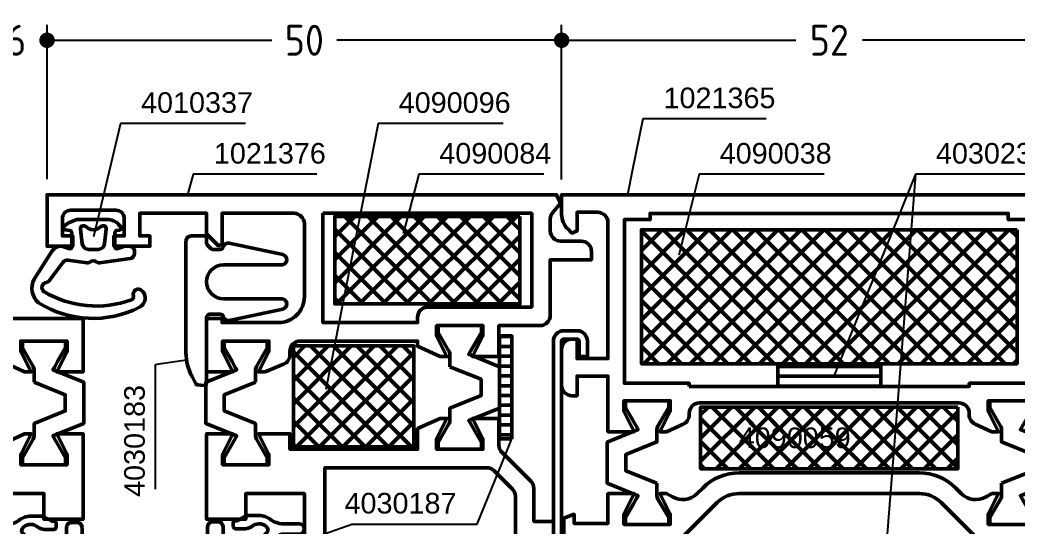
# Model space of a CAD drawing. Header units: millimetres. Extents: x 5 to 241, y 6 to 132.
# Drawn here: x 95.9 to 192.8, y 82.5 to 131.7 of the extents above; entities that cross this region are included whole.
import ezdxf

# ---------------------------------------------------------------- set-up
doc = ezdxf.new("R2010")
doc.units = ezdxf.units.MM
for name, color, linetype, lineweight in [('AM_5', 3, 'Continuous', 25), ('AM_C', 50, 'Continuous', 50), ('AM_S', 80, 'Continuous', 50)]:
    doc.layers.add(name, color=color, linetype=linetype, lineweight=lineweight)
doc.styles.add('HBS_DIMTEXTSTYLE', font='isocp.shx')
doc.styles.add('SWISSL', font='swissl.ttf')
doc.dimstyles.new('Konstruktionsschnitt 1-1$0', dxfattribs={"dimscale": 0, "dimtxt": 3, "dimasz": 1.5, "dimexe": 1.5, "dimexo": 1.5, "dimgap": 1.5, "dimtad": 0, "dimdsep": 46, "dimtxsty": 'HBS_DIMTEXTSTYLE', "dimblk": 'PUNKT', "dimcen": 0, "dimclrd": 3, "dimclre": 3, "dimclrt": 2, "dimadec": 1, "dimazin": 2, "dimtfac": 0.7, "dimtofl": 0, "dimtmove": 0, "dimatfit": 3, "dimfxl": 0, "dimtolj": 1, "dimtzin": 0, "dimarcsym": 0})

# ---------------------------------------------------------------- blocks, each defined once
blk = doc.blocks.new('PUNKT')
at = {"color": 0, "linetype": 'Continuous'}
blk.add_line((-0.5, 0), (-1, 0), dxfattribs=at)
at = {"color": 0, "linetype": 'Continuous', "const_width": 0.5}
blk.add_lwpolyline([(-0.25, 0, 1), (0.25, 0, 1)], format="xyb", close=True, dxfattribs=at)
blk = doc.blocks.new('*D12')
at = {"layer": 'AM_5', "color": 3, "lineweight": -2, "transparency": 16777216}
for p, q in [((148.5, 116.266), (148.5, 131.267)), ((200.5, 116.267), (200.5, 131.267)), ((150, 129.767), (171.26, 129.767)), ((199, 129.767), (177.74, 129.767))]:
    blk.add_line(p, q, dxfattribs=at)
at = {"layer": 'AM_5', "color": 3, "lineweight": -2, "transparency": 16777216, "xscale": 1.5, "yscale": 1.5, "zscale": 1.5, "rotation": 180}
blk.add_blockref('PUNKT', (148.5, 129.767), dxfattribs=at)
at = {"layer": 'AM_5', "color": 3, "lineweight": -2, "transparency": 16777216, "xscale": 1.5, "yscale": 1.5, "zscale": 1.5}
blk.add_blockref('PUNKT', (200.5, 129.767), dxfattribs=at)
at = {"layer": 'AM_5', "color": 2, "transparency": 16777216, "insert": (174.5, 129.767), "char_height": 3, "attachment_point": 5, "style": 'HBS_DIMTEXTSTYLE'}
blk.add_mtext('\\A1;52', dxfattribs=at)
blk = doc.blocks.new('*S57')
at = {"layer": 'AM_5', "color": 3}
for p, q in [((156.397, 122.146), (155.392, 117.215)), ((168.372, 122.146), (156.397, 122.146))]:
    blk.add_line(p, q, dxfattribs=at)
at = {"layer": 'AM_5', "color": 3, "linetype": 'Continuous'}
blk.add_line((155.392, 117.215), (154.892, 114.766), dxfattribs=at)
at = {"layer": 'AM_5', "color": 2, "insert": (158.397, 123.146), "char_height": 2, "attachment_point": 7, "style": 'SWISSL'}
blk.add_mtext('1021365', dxfattribs=at)
blk = doc.blocks.new('*S58')
at = {"layer": 'AM_5', "color": 3}
for p, q in [((161.857, 116.766), (160.494, 111.341)), ((174.003, 116.766), (161.857, 116.766))]:
    blk.add_line(p, q, dxfattribs=at)
at = {"layer": 'AM_5', "color": 3, "linetype": 'Continuous'}
blk.add_line((160.494, 111.341), (159.884, 108.916), dxfattribs=at)
at = {"layer": 'AM_5', "color": 2, "insert": (163.857, 117.766), "char_height": 2, "attachment_point": 7, "style": 'SWISSL'}
blk.add_mtext('4090038', dxfattribs=at)
blk = doc.blocks.new('*S59')
at = {"layer": 'AM_5', "color": 3}
for p, q in [((182.865, 116.766), (175.886, 99.484)), ((182.865, 116.766), (178.252, 57.701)), ((195.001, 116.766), (182.865, 116.766))]:
    blk.add_line(p, q, dxfattribs=at)
at = {"layer": 'AM_5', "color": 3, "linetype": 'Continuous'}
for p, q in [((175.886, 99.484), (174.949, 97.166)), ((178.252, 57.701), (178.058, 55.209))]:
    blk.add_line(p, q, dxfattribs=at)
at = {"layer": 'AM_5', "color": 2, "insert": (184.865, 117.766), "char_height": 2, "attachment_point": 7, "style": 'SWISSL'}
blk.add_mtext('4030232', dxfattribs=at)
blk = doc.blocks.new('*S62')
at = {"layer": 'AM_5', "color": 3}
for p, q in [((134.615, 116.767), (133.736, 113.419)), ((146.771, 116.767), (134.615, 116.767))]:
    blk.add_line(p, q, dxfattribs=at)
at = {"layer": 'AM_5', "color": 3, "linetype": 'Continuous'}
blk.add_line((133.736, 113.419), (133.101, 111.001), dxfattribs=at)
at = {"layer": 'AM_5', "color": 2, "insert": (136.615, 117.767), "char_height": 2, "attachment_point": 7, "style": 'SWISSL'}
blk.add_mtext('4090084', dxfattribs=at)
blk = doc.blocks.new('*S63')
at = {"layer": 'AM_5', "color": 3, "linetype": 'Continuous'}
blk.add_line((142.726, 88.754), (143.675, 91.067), dxfattribs=at)
at = {"layer": 'AM_5', "color": 3}
for p, q in [((140.28, 82.799), (142.726, 88.754)), ((128.13, 82.799), (140.28, 82.799))]:
    blk.add_line(p, q, dxfattribs=at)
at = {"layer": 'AM_5', "color": 2, "insert": (138.28, 83.799), "char_height": 2, "attachment_point": 9, "style": 'SWISSL'}
blk.add_mtext('4030187', dxfattribs=at)
blk = doc.blocks.new('*S65')
at = {"layer": 'AM_5', "color": 3}
for p, q in [((112.711, 116.767), (112.147, 114.767)), ((124.713, 116.767), (112.711, 116.767))]:
    blk.add_line(p, q, dxfattribs=at)
at = {"layer": 'AM_5', "color": 2, "insert": (114.711, 117.767), "char_height": 2, "attachment_point": 7, "style": 'SWISSL'}
blk.add_mtext('1021376', dxfattribs=at)
blk = doc.blocks.new('*D24')
at = {"layer": 'AM_5', "color": 3, "lineweight": -2, "transparency": 16777216}
for p, q in [((92.5, 116.267), (92.5, 131.267)), ((98.5, 116.267), (98.5, 131.267)), ((91, 129.767), (89.5, 129.767)), ((100, 129.767), (101.5, 129.767))]:
    blk.add_line(p, q, dxfattribs=at)
at = {"layer": 'AM_5', "color": 3, "lineweight": -2, "transparency": 16777216, "xscale": 1.5, "yscale": 1.5, "zscale": 1.5}
blk.add_blockref('PUNKT', (92.5, 129.767), dxfattribs=at)
at = {"layer": 'AM_5', "color": 3, "lineweight": -2, "transparency": 16777216, "xscale": 1.5, "yscale": 1.5, "zscale": 1.5, "rotation": 180}
blk.add_blockref('PUNKT', (98.5, 129.767), dxfattribs=at)
at = {"layer": 'AM_5', "color": 2, "transparency": 16777216, "insert": (95.5, 129.767), "char_height": 3, "attachment_point": 5, "style": 'HBS_DIMTEXTSTYLE'}
blk.add_mtext('\\A1;6', dxfattribs=at)
blk = doc.blocks.new('*D25')
at = {"layer": 'AM_5', "color": 3, "lineweight": -2, "transparency": 16777216}
for p, q in [((98.5, 116.267), (98.5, 131.267)), ((148.5, 116.266), (148.5, 131.267)), ((100, 129.767), (120.349, 129.767)), ((147, 129.767), (126.651, 129.767))]:
    blk.add_line(p, q, dxfattribs=at)
at = {"layer": 'AM_5', "color": 3, "lineweight": -2, "transparency": 16777216, "xscale": 1.5, "yscale": 1.5, "zscale": 1.5, "rotation": 180}
blk.add_blockref('PUNKT', (98.5, 129.767), dxfattribs=at)
at = {"layer": 'AM_5', "color": 3, "lineweight": -2, "transparency": 16777216, "xscale": 1.5, "yscale": 1.5, "zscale": 1.5}
blk.add_blockref('PUNKT', (148.5, 129.767), dxfattribs=at)
at = {"layer": 'AM_5', "color": 2, "transparency": 16777216, "insert": (123.5, 129.767), "char_height": 3, "attachment_point": 5, "style": 'HBS_DIMTEXTSTYLE'}
blk.add_mtext('\\A1;50', dxfattribs=at)
blk = doc.blocks.new('*S74')
at = {"layer": 'AM_5', "color": 3}
for p, q in [((105.632, 121.692), (103.596, 113.103)), ((117.783, 121.692), (105.632, 121.692))]:
    blk.add_line(p, q, dxfattribs=at)
at = {"layer": 'AM_5', "color": 3, "linetype": 'Continuous'}
blk.add_line((103.596, 113.103), (103.02, 110.671), dxfattribs=at)
at = {"layer": 'AM_5', "color": 2, "insert": (107.632, 122.692), "char_height": 2, "attachment_point": 7, "style": 'SWISSL'}
blk.add_mtext('4010337', dxfattribs=at)
blk = doc.blocks.new('*S76')
at = {"layer": 'AM_5', "color": 3}
for p, q in [((109.025, 98.308), (109.578, 98.388)), ((109.025, 86.177), (109.025, 98.308))]:
    blk.add_line(p, q, dxfattribs=at)
at = {"layer": 'AM_5', "color": 3, "linetype": 'Continuous'}
blk.add_line((109.578, 98.388), (112.052, 98.746), dxfattribs=at)
at = {"layer": 'AM_5', "color": 2, "insert": (108.025, 96.308), "char_height": 2, "attachment_point": 9, "rotation": 90, "style": 'SWISSL'}
blk.add_mtext('4030183', dxfattribs=at)
blk = doc.blocks.new('*S77')
at = {"layer": 'AM_5', "color": 3}
for p, q in [((130.668, 121.692), (126.066, 98.32)), ((142.824, 121.692), (130.668, 121.692))]:
    blk.add_line(p, q, dxfattribs=at)
at = {"layer": 'AM_5', "color": 3, "linetype": 'Continuous'}
blk.add_line((126.066, 98.32), (125.583, 95.867), dxfattribs=at)
at = {"layer": 'AM_5', "color": 2, "insert": (132.668, 122.692), "char_height": 2, "attachment_point": 7, "style": 'SWISSL'}
blk.add_mtext('4090096', dxfattribs=at)
blk = doc.blocks.new('WI4090096')
h = blk.add_hatch()
h.set_pattern_fill('ANSI37', color=256, scale=0.5, angle=-90)
h.set_pattern_definition([(315, (-138.8408, 91.3842), (1.122532, 1.122532), []), (45, (-138.8408, 91.3842), (-1.122532, 1.122532), [])])
h.paths.add_polyline_path([(11.7, 9.8), (0, 9.8), (0, 0), (11.7, 0)])
blk.add_lwpolyline([(0, 9.8), (11.7, 9.8), (11.7, 0), (0, 0), (0, 9.8)], close=True)
blk = doc.blocks.new('WI1021358')
for points in [[(-28.999, 6), (-28.999, 0.3), (-31.499, 0.3), (-31.499, -3.5), (-23.199, -3.5), (-23.199, -0.95), (-25.199, -1.95), (-26.199, -1.95), (-26.199, 2.55), (-25.199, 2.55), (-23.199, 1.55), (-23.199, 2.2), (-24.405, 4.787, -0.109518)], [(-12, 6), (-12, -3.5), (-17.2, -3.5), (-17.2, -0.95), (-15.2, -1.95), (-14.2, -1.95), (-14.2, 2.55), (-15.2, 2.55), (-17.2, 1.55), (-17.2, 2.2), (-16.194, 4.358, 0.109518)]]:
    blk.add_lwpolyline(points, format="xyb")
blk.add_lwpolyline([(-18.192, 1.25), (-17.066, 1.25, 0.131652), (-16.666, 1.358), (-14.861, 2.4), (-14.2, 2.4), (-14.2, -1.8), (-14.861, -1.8), (-16.2, -1.027), (-16.688, -0.744), (-16.987, -0.572), (-18.2, -3.575), (-22.2, -3.575), (-23.413, -0.572), (-25.539, -1.8), (-26.2, -1.8), (-26.2, 2.4), (-25.539, 2.4), (-23.734, 1.358, 0.131652), (-23.334, 1.25), (-22.208, 1.25), (-20.986, -1.775), (-19.414, -1.775)], format="xyb", close=True)
blk = doc.blocks.new('WI1021365')
for points in [[(43.8, 25.8), (45.622, 25.8), (45.986, 24.8), (45.1, 24.8), (45.1, 21.5), (48, 21.5), (48, 18.95), (46, 19.95), (45, 19.95), (45, 15.45), (46, 15.45), (48, 16.45), (48, 15.8), (47.68, 15.245, 0.339454), (47.997, 12.831), (48.536, 12.293, -0.198912), (50, 8.757), (50, -8.757, -0.198912), (48.536, -12.293), (47.997, -12.831, 0.339454), (47.68, -15.245), (48, -15.8), (48, -16.45), (46, -15.45), (45, -15.45), (45, -19.95)], [(57, -19.95), (57, -15.45), (56, -15.45), (54, -16.45), (54, -15.8), (54, -15.8), (54.734, -14.186, -0.294108), (55.644, -13.6), (55.8, -13.6, 0.414214), (56.8, -12.6), (56.8, 12.6, 0.414214), (55.8, 13.6), (55.644, 13.6, -0.294108), (54.734, 14.187), (54, 15.8), (54, 16.45), (56, 15.45), (57, 15.45), (57, 19.95), (56, 19.95), (54, 18.95), (54, 21.5), (59.4, 21.5), (59.4, 24.5), (57.5, 24.5), (57.5, 25, -0.414214), (58.5, 26), (62, 26, -0.414214), (63, 25), (63, 24.5), (61.1, 24.5), (61.1, 21.5), (74.3, 21.5, 0.414214), (75.3, 22.5), (75.3, 24.5), (73.5, 24.5), (73.288, 25.013), (73.69, 25.415, -0.198912), (75.104, 26), (77, 26), (77, -26)]]:
    blk.add_lwpolyline(points, format="xyb")
for points in [[(48.992, 16.75), (47.866, 16.75, 0.131652), (47.466, 16.643), (45.661, 15.6), (45, 15.6), (45, 19.8), (45.661, 19.8), (47, 19.027), (47.488, 18.745), (47.787, 18.572), (49, 21.575), (53, 21.575), (54.213, 18.572), (56.339, 19.8), (57, 19.8), (57, 15.6), (56.339, 15.6), (54.534, 16.643, 0.131652), (54.134, 16.75), (53.008, 16.75), (51.786, 19.775), (50.214, 19.775)], [(48, 8.757, 0.198912), (47.121, 10.879), (43.786, 14.214, -0.198912), (43.2, 15.628), (43.2, 19.5), (33.8, 19.5), (33.8, 15.628, -0.198912), (33.214, 14.214), (29.879, 10.879, 0.198912), (29, 8.757), (29, -8.757, 0.198912), (29.879, -10.879), (33.214, -14.214, -0.198912), (33.8, -15.628), (33.8, -19.5), (43.2, -19.5), (43.2, -15.628, -0.198912), (43.786, -14.214), (47.121, -10.879, 0.198912), (48, -8.757)], [(48.992, -16.749), (47.866, -16.749, -0.131652), (47.466, -16.642), (45.661, -15.6), (45, -15.6), (45, -19.8), (45.661, -19.8), (47, -19.026), (47.488, -18.744), (47.787, -18.571), (49, -21.574), (53, -21.574), (54.213, -18.571), (56.339, -19.8), (57, -19.8), (57, -15.6), (56.339, -15.6), (54.534, -16.642, -0.131652), (54.134, -16.749), (53.008, -16.749), (51.786, -19.774), (50.214, -19.774)]]:
    blk.add_lwpolyline(points, format="xyb", close=True)
blk.add_lwpolyline([(58.4, 13.6), (58.7, 13.6), (58.7, 19.9), (74.6, 19.9), (74.6, 17.4), (75.2, 17.4), (75.2, -17.4), (74.6, -17.4), (74.6, -19.9), (58.7, -19.9), (58.7, -13.6), (58.4, -13.6), (58.4, 13.6)], close=True)
blk = doc.blocks.new('WI1021376')
for points in [[(-17.2, 28.8), (-17.2, 29.45), (-15.2, 28.45), (-14.2, 28.45), (-14.2, 32.95), (-15.2, 32.95), (-17.2, 31.95), (-17.2, 34.5), (-12, 34.5), (-12, 33), (-12.4, 33), (-12.4, 27.5, 0.414214), (-9.9, 25), (-2.8, 25, 0.414214), (-1.8, 26), (-1.8, 33), (-4.8, 33), (-4.941, 33.341), (-3.783, 34.5), (-1.8, 34.5), (-1.8, 41), (-4, 41), (-4, 40), (-5, 40), (-5, 43.5), (-4, 43.5), (-4, 42.5), (-2.3, 42.5, 0.414214), (-1.5, 43.3), (-1.5, 47.7, 0.414214), (-2.3, 48.5), (-4, 48.5), (-4, 47.5), (-5, 47.5), (-5, 50), (0, 50), (0, 0.5), (-0.821, 0.117), (-1.714, 0.866, 0.176327), (-2.357, 1.1), (-3.5, 1.1, 0.414214), (-4.5, 0.1), (-4.5, -1.9, -0.414214), (-5.5, -2.9), (-6.3, -2.9), (-6.3, 1.1), (-11.7, 1.1, -0.414214), (-12.7, 2.1), (-12.7, 6.1), (-15.7, 6.1), (-15.7, 8.65), (-13.7, 7.65), (-12.7, 7.65), (-12.7, 12.15), (-13.7, 12.15), (-15.7, 11.15), (-15.7, 11.8), (-14.7, 14), (-14.2, 14), (-14.2, 25.4, 0.414214), (-15.2, 26.4), (-15.533, 26.4, -0.302776), (-16.456, 27.015), (-17.2, 28.8)], [(-73.955, 21.998), (-72.6, 21.999, 0.413845), (-71.601, 22.999), (-71.601, 25), (-65.001, 25), (-65.001, 27.2), (-66.501, 27.2), (-66.749, 27.669, 0.151177), (-65.001, 33.317), (-65.001, 34.5), (-59.801, 34.5), (-59.801, 31.95), (-61.801, 32.95), (-62.801, 32.95), (-62.801, 28.45), (-61.801, 28.45), (-59.801, 29.45), (-59.801, 26.4), (-62.801, 26.4), (-62.801, 14), (-62.301, 14), (-61.301, 11.8), (-61.301, 11.15), (-63.301, 12.15), (-64.301, 12.15), (-64.301, 7.65), (-63.301, 7.65), (-61.301, 8.65), (-61.301, 6.1), (-66.301, 6.1), (-66.301, 14), (-65.801, 14, 0.414214), (-64.801, 15), (-64.801, 21, 0.414214), (-66.801, 23), (-68.101, 23, 0.414214), (-70.101, 21), (-70.101, 17.8, -0.414214), (-71.101, 16.8), (-71.601, 16.8), (-71.601, 18.6), (-74.102, 18.6), (-74.102, 19.8), (-73.302, 19.8), (-73.302, 20.8), (-74.802, 20.8), (-74.802, 21.798), (-74.104, 22.064, 0.213422), (-73.955, 21.998)], [(-58.809, 29.75), (-59.935, 29.75, 0.131652), (-60.335, 29.642), (-62.14, 28.6), (-62.801, 28.6), (-62.801, 32.8), (-62.14, 32.8), (-60.801, 32.027), (-60.313, 31.744), (-60.014, 31.572), (-58.801, 34.575), (-54.801, 34.575), (-53.588, 31.572), (-51.462, 32.8), (-50.801, 32.8), (-50.801, 28.6), (-51.462, 28.6), (-53.267, 29.642, 0.131652), (-53.667, 29.75), (-54.793, 29.75), (-56.015, 32.775), (-57.587, 32.775)], [(-52.301, 14), (-54.302, 14), (-55.299, 11.8), (-55.299, 11.15), (-53.299, 12.15), (-52.299, 12.15), (-52.299, 7.65), (-53.299, 7.65), (-55.299, 8.65), (-55.299, 6.1), (-52.713, 6.1, -0.198912), (-52.006, 5.807), (-49.192, 2.993, 0.198912), (-48.485, 2.7), (-45.301, 2.7), (-45.301, 0.8), (-43.801, 0.8), (-43.801, 2.7), (-33.201, 2.7), (-33.201, 0.8), (-31.701, 0.8), (-31.701, 2.7), (-28.517, 2.7, 0.198912), (-27.81, 2.993), (-24.996, 5.807, -0.198912), (-24.289, 6.1), (-21.703, 6.1), (-21.703, 8.65), (-23.703, 7.65), (-24.703, 7.65), (-24.703, 12.15), (-23.703, 12.15), (-21.703, 11.15), (-21.703, 11.8), (-22.7, 14), (-24.702, 14), (-24.702, 26.4), (-23.201, 26.4), (-23.202, 29.45), (-25.202, 28.45), (-26.202, 28.45), (-26.202, 32.95), (-25.202, 32.95), (-23.202, 31.95), (-23.202, 34.5), (-31.501, 34.5), (-31.501, 30.7), (-29.001, 30.7), (-29.001, 25), (-48.001, 25), (-48.001, 30.7), (-45.501, 30.7), (-45.501, 34.5), (-53.801, 34.5), (-53.801, 31.95), (-51.801, 32.95), (-50.801, 32.95), (-50.801, 28.45), (-51.801, 28.45), (-53.801, 29.45), (-53.801, 26.4), (-52.301, 26.4)], [(-18.192, 29.75), (-17.066, 29.75, -0.131652), (-16.666, 29.642), (-14.861, 28.6), (-14.2, 28.6), (-14.2, 32.8), (-14.861, 32.8), (-16.2, 32.027), (-16.688, 31.744), (-16.987, 31.572), (-18.2, 34.575), (-22.2, 34.575), (-23.413, 31.572), (-25.539, 32.8), (-26.2, 32.8), (-26.2, 28.6), (-25.539, 28.6), (-23.734, 29.642, -0.131652), (-23.334, 29.75), (-22.208, 29.75), (-20.986, 32.775), (-19.414, 32.775)], [(-50.501, 7.262, 0.198912), (-50.208, 6.555), (-48.446, 4.793, 0.198912), (-47.739, 4.5), (-29.263, 4.5, 0.198912), (-28.556, 4.793), (-26.794, 6.555, 0.198912), (-26.501, 7.262), (-26.501, 23), (-50.501, 23)], [(-1.8, 23.2), (-12.4, 23.2), (-12.4, 14), (-11.9, 14, -0.414214), (-10.9, 13), (-10.9, 2.9), (-1.8, 2.9), (-1.8, 23.2)], [(-60.309, 10.85), (-61.435, 10.85, -0.131652), (-61.835, 10.957), (-63.64, 11.999), (-64.301, 11.999), (-64.301, 7.799), (-63.64, 7.799), (-62.301, 8.572), (-61.813, 8.855), (-61.514, 9.027), (-60.301, 6.025), (-56.301, 6.025), (-55.088, 9.027), (-52.962, 7.799), (-52.301, 7.799), (-52.301, 11.999), (-52.962, 11.999), (-54.767, 10.957, -0.131652), (-55.167, 10.85), (-56.293, 10.85), (-57.515, 7.825), (-59.087, 7.825)], [(-16.692, 10.85), (-15.566, 10.85, 0.131652), (-15.166, 10.957), (-13.361, 11.999), (-12.7, 11.999), (-12.7, 7.799), (-13.361, 7.799), (-14.7, 8.572), (-15.188, 8.855), (-15.487, 9.027), (-16.7, 6.025), (-20.7, 6.025), (-21.913, 9.027), (-24.039, 7.799), (-24.7, 7.799), (-24.7, 11.999), (-24.039, 11.999), (-22.234, 10.957, 0.131652), (-21.834, 10.85), (-20.708, 10.85), (-19.486, 7.825), (-17.914, 7.825)]]:
    blk.add_lwpolyline(points, format="xyb", close=True)
blk = doc.blocks.new('WI4010337')
for points in [[(3, -2.6, -0.059278), (2.906, -2.589, -0.117049), (1.671, -1.961, -0.635393), (1.765, -1.612), (2.235, -1.529, 0.36397), (2.4, -1.332), (2.4, 0.042, 0.520567), (2.132, 0.23), (1.55, 0.018, -0.087489), (1.447, 0), (1.344, 0, -0.254502), (0.504, 0.457), (-1.26, 3.186, -0.346313), (-0.821, 5.483, -0.262362), (8.988, 5.923, -0.532594), (9.193, 4.276, -0.763093), (8.39, 4.811, 0.405422), (8.209, 5.187, 0.226764), (-0.303, 4.397, 0.686875), (-0.041, 3.502, -0.213671), (0.174, 3.383), (1.562, 1.545, 0.272627), (2.031, 1.351), (3.908, 1.616, -0.228564), (4.156, 1.537, 0.398435), (4.844, 1.537, -0.228564), (5.092, 1.616), (8.07, 1.195, -0.373635), (8.5, 0.7), (8.5, 0.5, -0.414214), (8, 0), (7.553, 0, -0.087489), (7.45, 0.018), (6.868, 0.23, 0.520567), (6.6, 0.042), (6.6, -1.332, 0.36397), (6.765, -1.529), (7.035, -1.577, -0.594937), (7.146, -1.91), (6.948, -2.123, -0.208), (5.851, -2.6)], [(4.976, 0.3, -0.378866), (5.571, -0.227), (5.748, -1.663, -0.717695), (5.235, -1.91, 0.421053), (3.765, -1.91, -0.717695), (3.252, -1.663), (3.429, -0.227, -0.378866), (4.024, 0.3)]]:
    blk.add_lwpolyline(points, format="xyb", close=True)
blk = doc.blocks.new('WI4030031')
blk.add_lwpolyline([(6.2, -9.4, 0.414214), (6.7, -8.9), (6.7, -8.4, 0.414214), (6.2, -7.9), (4.3, -7.9, -0.414214), (4, -7.6), (4, -5.438, -0.198912), (4.088, -5.226), (5.695, -3.619, -0.366985), (6.082, -3.587, -0.409938), (6.321, -4.97, 0.152896), (6, -5.997), (6, -6.6, 0.414214), (6.3, -6.9), (6.6, -6.9, 0.414214), (6.8, -6.7), (6.8, -6.546, -0.131652), (6.84, -6.396), (7.26, -5.67, 0.131652), (7.3, -5.52), (7.3, -4.4, 0.166731), (6.921, -3.295, -0.166731), (6.5, -2.068), (6.5, -0.5, 1), (5.5, -0.5), (5.5, -1.986, -0.198912), (5.207, -2.693), (3.293, -4.607, 0.198912), (3, -5.314), (3, -7.1, -0.414214), (2.7, -7.4), (-2.7, -7.4, -0.414214), (-3, -7.1), (-3, -5.314, 0.198912), (-3.293, -4.607), (-5.207, -2.693, -0.198912), (-5.5, -1.986), (-5.5, -0.5, 1), (-6.5, -0.5), (-6.5, -2.068, -0.166731), (-6.921, -3.295, 0.166731), (-7.3, -4.4), (-7.3, -5.52, 0.131652), (-7.26, -5.67), (-6.84, -6.396, -0.131652), (-6.8, -6.546), (-6.8, -6.7, 0.414214), (-6.6, -6.9), (-6.3, -6.9, 0.414214), (-6, -6.6), (-6, -5.997, 0.152896), (-6.321, -4.97, -0.409938), (-6.082, -3.587, -0.366985), (-5.695, -3.619), (-4.088, -5.226, -0.198912), (-4, -5.438), (-4, -7.6, -0.414214), (-4.3, -7.9), (-6.2, -7.9, 0.414214), (-6.7, -8.4), (-6.7, -8.9, 0.414214), (-6.2, -9.4), (6.2, -9.4)], format="xyb", close=True)
blk = doc.blocks.new('WI4030183')
blk.add_lwpolyline([(7.3, 2, -0.414214), (7.8, 1.5), (7.8, 0.2, -0.414214), (7.6, 0), (7.083, 0, 0.198912), (6.941, -0.059), (6.588, -0.412, 0.198912), (6.5, -0.624), (6.5, -1.325, 0.341999), (6.725, -1.616, -0.401322), (7.089, -2.203), (5.989, -7.403, -0.900845), (5, -7.3), (5, -1.65, 1), (1.7, -1.65), (1.7, -7.3, -0.900845), (0.711, -7.403), (-0.389, -2.203, -0.401322), (-0.025, -1.616, 0.341999), (0.2, -1.325), (0.2, -0.298, 0.445229), (-0.131, 0), (-6.514, 0, -0.445229), (-6.713, 0.221), (-6.642, 0.894, -0.249328), (-6.537, 1.05), (-5.851, 1.415, -0.120826), (-3.542, 2), (7.3, 2)], format="xyb", close=True)
blk = doc.blocks.new('WI4030187')
h = blk.add_hatch()
h.set_pattern_fill('LINE', color=256, scale=0.3, angle=90)
h.set_pattern_definition([(90, (-181.958, -152.7295), (-0.9525, 4e-16), [])])
h.paths.add_polyline_path([(5, 0), (5, 1.2), (-5, 1.2), (-5, 0)])
blk.add_lwpolyline([(5, 1.2), (5, 0), (-5, 0), (-5, 1.2), (5, 1.2)], close=True)
blk = doc.blocks.new('WI4030232')
h = blk.add_hatch()
h.set_pattern_fill('LINE', color=256, scale=0.3, angle=180)
h.paths.add_polyline_path([(5, 0), (5, 2.2), (-5, 2.2), (-5, 0)])
blk.add_lwpolyline([(5, 2.2), (-5, 2.2), (-5, 0), (5, 0), (5, 2.2)], close=True)
blk = doc.blocks.new('WI4080202')
blk.add_lwpolyline([(-48.316, -0.183), (-48.614, -3.587, -0.388879), (-49.61, -4.5), (-57.2, -4.5), (-57.2, -3.7), (-49.61, -3.7, 0.388879), (-49.411, -3.517), (-49.113, -0.113, -0.388879), (-48.117, 0.8), (-28.483, 0.8, -0.388879), (-27.487, -0.113), (-27.215, -3.217, 0.388879), (-27.016, -3.4), (-19.884, -3.4, 0.388879), (-19.685, -3.217), (-19.413, -0.113, -0.388879), (-18.417, 0.8), (0.8, 0.8, -0.414214), (1.8, -0.2), (1.8, -1.5, -0.414214), (0.8, -2.5), (-0.7, -2.5), (-0.7, -1.7), (0.8, -1.7, 0.414214), (1, -1.5), (1, -0.2, 0.414214), (0.8, 0), (-18.417, 0, 0.388879), (-18.616, -0.183), (-18.888, -3.287, -0.388879), (-19.884, -4.2), (-27.016, -4.2, -0.388879), (-28.012, -3.287), (-28.284, -0.183, 0.388879), (-28.483, 0), (-48.117, 0, 0.388879), (-48.316, -0.183)], format="xyb", close=True)
blk = doc.blocks.new('WI4090038')
h = blk.add_hatch()
h.set_pattern_fill('ANSI37', color=256, scale=0.5, style=0)
h.set_pattern_definition([(45, (-85.2661, -197.274), (-1.122532, 1.122532), []), (135, (-85.2661, -197.274), (-1.122532, -1.122532), [])])
h.paths.add_polyline_path([(-18.25, -1.7), (-18.25, -14.7), (18.25, -14.7), (18.25, -1.7)])
blk.add_lwpolyline([(18.25, -1.7), (18.25, -14.7), (-18.25, -14.7), (-18.25, -1.7), (18.25, -1.7)], close=True)
blk = doc.blocks.new('WI4090059')
h = blk.add_hatch()
h.set_pattern_fill('ANSI37', color=256, scale=0.5, style=0)
h.set_pattern_definition([(45, (-79.5161, -170.574), (-1.122532, 1.122532), []), (135, (-79.5161, -170.574), (-1.122532, -1.122532), [])])
h.paths.add_polyline_path([(-12.5, -0.4), (-12.5, -6.4), (12.5, -6.4), (12.5, -0.4)])
blk.add_lwpolyline([(12.5, -0.4), (12.5, -6.4), (-12.5, -6.4), (-12.5, -0.4), (12.5, -0.4)], close=True)
blk = doc.blocks.new('WI4090084')
h = blk.add_hatch()
h.set_pattern_fill('ANSI37', color=256, scale=0.5)
h.set_pattern_definition([(45, (-294.1527, -195.3823), (-1.122532, 1.122532), []), (135, (-294.1527, -195.3823), (-1.122532, -1.122532), [])])
h.paths.add_polyline_path([(-0.55, -0.85), (-18.55, -0.85), (-18.55, -9.35), (-0.55, -9.35)])
blk.add_lwpolyline([(-0.55, -0.85), (-0.55, -9.35), (-18.55, -9.35), (-18.55, -0.85), (-0.55, -0.85)], close=True)

msp = doc.modelspace()

# ---------------------------------------------------------------- linework, layer by layer
at = {"layer": 'AM_5'}
msp.add_line((122.984, 80.991), (128.13, 82.799), dxfattribs=at)

# ---------------------------------------------------------------- block references
for name in ['*S57', '*S74', '*S77', '*S65', '*S62', '*S58', '*S59', '*S76', '*S63']:
    msp.add_blockref(name, (0, 0), dxfattribs=at)
at = {"layer": 'AM_C'}
for name, p in [('WI4090084', (145, 113.517)), ('WI4090038', (174.5, 113.066)), ('WI4090096', (122.441, 90.295)), ('WI4030232', (174.5, 96.166))]:
    msp.add_blockref(name, p, dxfattribs=at)
at = {"layer": 'AM_C', "xscale": -1, "rotation": 180}
msp.add_blockref('WI4010337', (98.5, 109.767), dxfattribs=at)
at = {"layer": 'AM_C'}
for name, p, rotation in [('WI4030183', (114, 102.967), 89.99999999999991), ('WI4030187', (142.475, 96.067), 270), ('WI4080202', (148.5, 99.766), 89.99999999999991), ('WI4030031', (92.5, 76.268), 89.99999999999991), ('WI4030031', (123.5, 76.331), 270)]:
    msp.add_blockref(name, p, dxfattribs=dict(at, rotation=rotation))
at = {"layer": 'AM_S', "rotation": 89.99999999999991}
for name, p in [('WI1021358', (98.5, 114.767)), ('WI1021376', (148.5, 114.767))]:
    msp.add_blockref(name, p, dxfattribs=at)

# ---------------------------------------------------------------- dimensions: what is measured, and where the dimension line sits
at = {"layer": 'AM_5'}
dim = msp.add_linear_dim(base=(92.5, 129.767), p1=(98.5, 114.767), p2=(92.5, 114.767), angle=180, dimstyle='Konstruktionsschnitt 1-1$0', override={"dimscale": 1}, dxfattribs=at)
dim.commit()
dim.dimension.update_dxf_attribs({"geometry": '*D24', "text_midpoint": (95.5, 129.767), "dimtype": 160})
dim = msp.add_linear_dim(base=(148.5, 129.767), p1=(98.5, 114.767), p2=(148.5, 114.766), dimstyle='Konstruktionsschnitt 1-1$0', override={"dimscale": 1}, dxfattribs=at)
dim.commit()
dim.dimension.update_dxf_attribs({"geometry": '*D25', "text_midpoint": (123.5, 129.767)})
dim = msp.add_linear_dim(base=(200.5, 129.767), p1=(148.5, 114.766), p2=(200.5, 114.767), dimstyle='Konstruktionsschnitt 1-1$0', override={"dimscale": 1}, dxfattribs=at)
dim.commit()
dim.dimension.update_dxf_attribs({"geometry": '*D12', "text_midpoint": (174.5, 129.767), "dimtype": 160})

# ---------------------------------------------------------------- next in the draw order: texts
at = {"layer": 'AM_5', "color": 2, "insert": (171.149, 91.166), "char_height": 2, "attachment_point": 5, "style": 'SWISSL', "bg_fill": 3, "box_fill_scale": 1.2, "bg_fill_color": 256, "bg_fill_transparency": 0}
msp.add_mtext('4090059', dxfattribs=at)

# ---------------------------------------------------------------- next in the draw order: block references
at = {"layer": 'AM_C'}
msp.add_blockref('WI4090059', (174.5, 94.566), dxfattribs=at)
at = {"layer": 'AM_S', "rotation": 89.99999999999991}
msp.add_blockref('WI1021365', (174.5, 37.766), dxfattribs=at)

doc.saveas('drawing.dxf')
